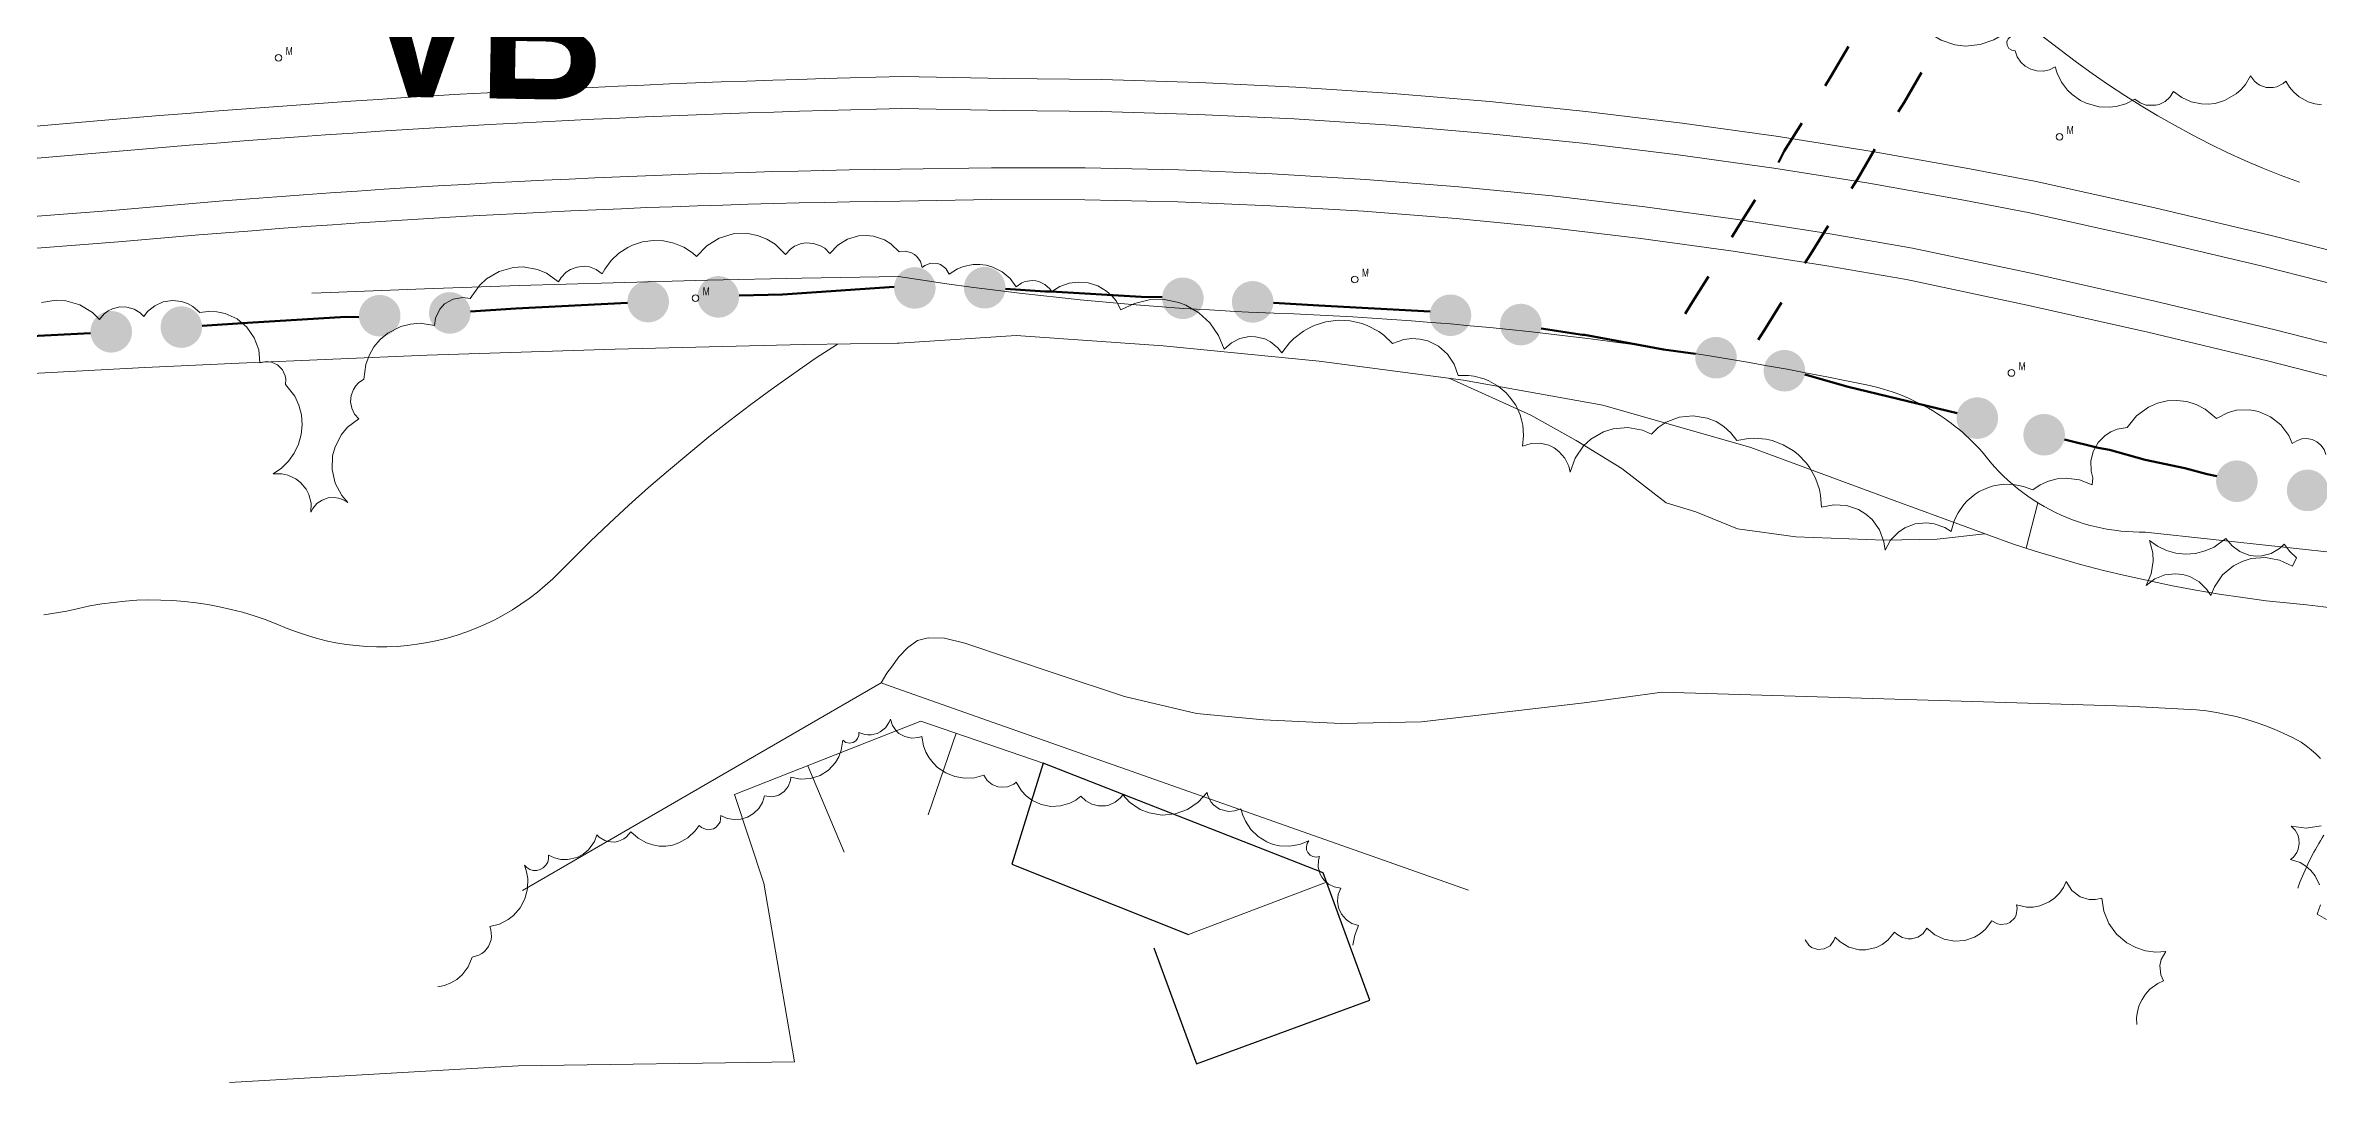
# Model space of a CAD drawing. Header units: metres. Extents: x -208 to 1512, y -277 to 123.
# Drawn here: x 765.9 to 868.2, y -115.1 to -68.4 of the extents above; entities that cross this region are included whole.
import ezdxf
from ezdxf.enums import TextEntityAlignment as Align

# ---------------------------------------------------------------- set-up
doc = ezdxf.new("R2010")
doc.units = ezdxf.units.M
doc.header["$MEASUREMENT"] = 0
for name, color, linetype in [('740_WienGV_Flwd-Bebauungsplan', 7, 'Continuous'), ('740_WienGV_Flwd-Bebauungsplan Text', 7, 'Continuous'), ('740_WienGV_L_Baum_ -gruppen_ Grünflächen', 7, 'Continuous'), ('740_WienGV_L_Böschungskante', 7, 'Continuous'), ('740_WienGV_L_Gebäude', 7, 'Continuous'), ('740_WienGV_L_Mast', 7, 'Continuous'), ('740_WienGV_L_Mauer_Sockel', 7, 'Continuous'), ('740_WienGV_T_Straßen_ Gehsteige_ Schienen', 7, 'Continuous')]:
    doc.layers.add(name, color=color, linetype=linetype)
doc.styles.add('ERSTELLTER_STIL_14', font='arial.ttf', dxfattribs={"width": 0.945986})
doc.styles.add('ERSTELLTER_STIL_2', font='arial.ttf', dxfattribs={"width": 0.75})

# ---------------------------------------------------------------- blocks, each defined once
blk = doc.blocks.new('LO00130[550]_5', base_point=(795.14, -79.79))
at = {"layer": '740_WienGV_L_Mast', "color": 252, "linetype": 'Continuous', "lineweight": 13, "true_color": 0x949494}
blk.add_circle((795.14, -79.79), 0.15, dxfattribs=at)
at = {"layer": '740_WienGV_L_Mast', "color": 252, "lineweight": 13, "true_color": 0x949494, "style": 'ERSTELLTER_STIL_2'}
blk.add_attdef('M', text='', height=0.36, rotation=358.95, dxfattribs=at).set_placement((795.46, -79.77), align=Align.BOTTOM_LEFT)
blk = doc.blocks.new('LO00130[553]_5', base_point=(776.38, -68.98))
at = {"layer": '740_WienGV_L_Mast', "color": 252, "linetype": 'Continuous', "lineweight": 13, "true_color": 0x949494}
blk.add_circle((776.38, -68.98), 0.15, dxfattribs=at)
at = {"layer": '740_WienGV_L_Mast', "color": 252, "lineweight": 13, "true_color": 0x949494, "style": 'ERSTELLTER_STIL_2'}
blk.add_attdef('M', text='', height=0.36, rotation=358.95, dxfattribs=at).set_placement((776.7, -68.96), align=Align.BOTTOM_LEFT)
blk = doc.blocks.new('LO0013_2A75[1007]_5', base_point=(856.51, -72.53))
at = {"layer": '740_WienGV_L_Mast', "color": 252, "linetype": 'Continuous', "lineweight": 13, "true_color": 0x949494}
blk.add_circle((856.51, -72.53), 0.15, dxfattribs=at)
at = {"layer": '740_WienGV_L_Mast', "color": 252, "lineweight": 13, "true_color": 0x949494, "style": 'ERSTELLTER_STIL_2'}
blk.add_attdef('M', text='', height=0.36, rotation=358.95, dxfattribs=at).set_placement((856.83, -72.51), align=Align.BOTTOM_LEFT)
blk = doc.blocks.new('LO0013_2A75[1008]_5', base_point=(854.35, -83.16))
at = {"layer": '740_WienGV_L_Mast', "color": 252, "linetype": 'Continuous', "lineweight": 13, "true_color": 0x949494}
blk.add_circle((854.35, -83.16), 0.15, dxfattribs=at)
at = {"layer": '740_WienGV_L_Mast', "color": 252, "lineweight": 13, "true_color": 0x949494, "style": 'ERSTELLTER_STIL_2'}
blk.add_attdef('M', text='', height=0.36, rotation=358.95, dxfattribs=at).set_placement((854.67, -83.14), align=Align.BOTTOM_LEFT)
blk = doc.blocks.new('LO0013_2A75[1010]_5', base_point=(824.8, -78.95))
at = {"layer": '740_WienGV_L_Mast', "color": 252, "linetype": 'Continuous', "lineweight": 13, "true_color": 0x949494}
blk.add_circle((824.8, -78.95), 0.15, dxfattribs=at)
at = {"layer": '740_WienGV_L_Mast', "color": 252, "lineweight": 13, "true_color": 0x949494, "style": 'ERSTELLTER_STIL_2'}
blk.add_attdef('M', text='', height=0.36, rotation=358.95, dxfattribs=at).set_placement((825.12, -78.93), align=Align.BOTTOM_LEFT)

msp = doc.modelspace()

# ---------------------------------------------------------------- hatches: boundary and pattern name
at = {"layer": '740_WienGV_Flwd-Bebauungsplan', "linetype": 'Continuous', "lineweight": 0}
for points in [[(805.941, -79.378, 0.4142136), (805.055, -78.396, 0.4142136), (804.074, -79.282, 0.4142136), (804.959, -80.263, 0.4142136)], [(809.087, -79.37, 0.4142136), (808.201, -78.388, 0.4142136), (807.22, -79.274, 0.4142136), (808.105, -80.255, 0.4142136)], [(781.863, -80.519, 0.4142136), (780.868, -79.649, 0.4142136), (779.998, -80.644, 0.4142136), (780.993, -81.514, 0.4142136)], [(785.017, -80.392, 0.4142136), (784.022, -79.522, 0.4142136), (783.151, -80.517, 0.4142136), (784.147, -81.387, 0.4142136)], [(793.943, -79.881, 0.4142136), (792.948, -79.011, 0.4142136), (792.078, -80.006, 0.4142136), (793.073, -80.876, 0.4142136)], [(797.098, -79.669, 0.4142136), (796.103, -78.799, 0.4142136), (795.233, -79.794, 0.4142136), (796.228, -80.664, 0.4142136)], [(818.001, -79.845, 0.4142136), (817.116, -78.863, 0.4142136), (816.134, -79.748, 0.4142136), (817.02, -80.73, 0.4142136)], [(821.144, -80.006, 0.4142136), (820.258, -79.025, 0.4142136), (819.277, -79.91, 0.4142136), (820.162, -80.892, 0.4142136)], [(830.028, -80.735, 0.4142136), (829.285, -79.642, 0.4142136), (828.191, -80.385, 0.4142136), (828.935, -81.478, 0.4142136)], [(769.782, -81.241, 0.4142136), (768.787, -80.371, 0.4142136), (767.917, -81.366, 0.4142136), (768.912, -82.236, 0.4142136)], [(772.937, -81.03, 0.4142136), (771.942, -80.16, 0.4142136), (771.072, -81.155, 0.4142136), (772.067, -82.025, 0.4142136)], [(833.192, -81.153, 0.4142136), (832.449, -80.06, 0.4142136), (831.356, -80.803, 0.4142136), (832.099, -81.896, 0.4142136)], [(841.978, -82.644, 0.4142136), (841.234, -81.551, 0.4142136), (840.141, -82.295, 0.4142136), (840.885, -83.388, 0.4142136)], [(845.054, -83.231, 0.4142136), (844.311, -82.138, 0.4142136), (843.218, -82.881, 0.4142136), (843.961, -83.974, 0.4142136)], [(853.725, -85.407, 0.4142136), (853.037, -84.278, 0.4142136), (851.908, -84.966, 0.4142136), (852.596, -86.094, 0.4142136)], [(856.731, -86.155, 0.4142136), (856.043, -85.026, 0.4142136), (854.915, -85.714, 0.4142136), (855.603, -86.843, 0.4142136)], [(865.403, -88.246, 0.4142136), (864.715, -87.117, 0.4142136), (863.586, -87.805, 0.4142136), (864.274, -88.934, 0.4142136)], [(868.586, -88.658, 0.4142136), (867.898, -87.529, 0.4142136), (866.769, -88.217, 0.4142136), (867.457, -89.346, 0.4142136)]]:
    msp.add_hatch(color=1, dxfattribs=at).paths.add_polyline_path(points)

# ---------------------------------------------------------------- linework, layer by layer
at = {"layer": '740_WienGV_Flwd-Bebauungsplan', "color": 1, "linetype": 'Continuous', "lineweight": 50, "true_color": 0xfb0106}
for points in [[(847.013, -68.478), (846.224, -69.824)], [(846.224, -69.824), (845.962, -70.244)], [(850.307, -69.64), (849.519, -70.986)], [(849.519, -70.986), (849.256, -71.407)], [(844.913, -71.925), (844.126, -73.186)], [(844.126, -73.186), (843.862, -73.692)], [(848.207, -73.088), (847.418, -74.434)], [(847.418, -74.434), (847.156, -74.854)], [(842.812, -75.373), (842.025, -76.634)], [(842.025, -76.634), (841.763, -77.054)], [(846.107, -76.535), (845.32, -77.796)], [(845.32, -77.796), (845.057, -78.217)], [(799.054, -79.619), (797.098, -79.669)], [(804.074, -79.282), (799.054, -79.619)], [(811.124, -79.491), (810.869, -79.486), (809.087, -79.37)], [(816.134, -79.748), (815.199, -79.732), (811.124, -79.491)], [(840.712, -78.82), (839.925, -80.081)], [(779.998, -80.644), (779.403, -80.633), (774.979, -80.896)], [(787.059, -80.258), (785.017, -80.392)], [(792.078, -80.006), (787.059, -80.258)], [(823.182, -80.127), (821.144, -80.006)], [(828.191, -80.385), (823.182, -80.127)], [(839.925, -80.081), (839.663, -80.502)], [(844.006, -79.983), (843.219, -81.244)], [(767.917, -81.366), (762.898, -81.618)], [(774.979, -80.896), (772.937, -81.03)], [(835.142, -81.442), (835.057, -81.44), (833.192, -81.153)], [(840.141, -82.295), (838.7, -82.099), (835.142, -81.442)], [(843.219, -81.244), (842.957, -81.664)], [(846.999, -83.775), (845.054, -83.231)], [(851.908, -84.966), (846.999, -83.775)], [(858.763, -86.616), (858.255, -86.522), (856.731, -86.155)], [(863.586, -87.805), (863.163, -87.713), (862.148, -87.44), (860.37, -87.069), (858.763, -86.616)]]:
    msp.add_lwpolyline(points, dxfattribs=at)
at = {"layer": '740_WienGV_L_Baum_ -gruppen_ Grünflächen', "color": 252, "linetype": 'Continuous', "lineweight": 13, "true_color": 0x949494}
msp.add_line((855.014, -91.04), (855.541, -88.998), dxfattribs=at)
at = {"layer": '740_WienGV_L_Baum_ -gruppen_ Grünflächen', "color": 72, "linetype": 'Continuous', "lineweight": 13, "true_color": 0x69e600}
for p, q in [((869.512, -91.306), (860.377, -90.316)), ((803.915, -98.726), (803.915, -98.725))]:
    msp.add_line(p, q, dxfattribs=at)
for points in [[(855.778, -69.577), (855.494, -69.57), (855.221, -69.496), (854.974, -69.359), (854.767, -69.168), (854.61, -68.933), (854.514, -68.668), (854.361, -68.642), (854.234, -68.554), (854.157, -68.418), (854.146, -68.264), (854.203, -68.12), (854.316, -68.014), (854.16, -67.964), (854.11, -67.81), (853.846, -68.007), (853.561, -68.17), (852.943, -68.388), (852.289, -68.451), (851.8, -68.393), (851.195, -68.188), (850.782, -67.944), (850.311, -67.513), (849.954, -66.984)], [(867.704, -70.957), (867.296, -70.731), (867.059, -70.531), (866.855, -70.295), (866.691, -70.031), (866.571, -70.136), (866.288, -70.281), (866.134, -70.317), (865.817, -70.314), (865.528, -70.217), (865.4, -70.136), (865.284, -70.037), (865.105, -69.792), (864.877, -70.178), (864.683, -70.405), (864.46, -70.604), (863.943, -70.903), (863.513, -71.029), (863.205, -71.063), (862.896, -71.055), (862.441, -70.96), (862.017, -70.771), (861.642, -70.499), (861.482, -70.748), (861.261, -70.945), (860.997, -71.076), (860.853, -71.113), (860.418, -71.109), (860.144, -71.012), (859.905, -70.847), (859.497, -71.049), (859.059, -71.17), (858.757, -71.205), (858.302, -71.184), (857.718, -71.024), (857.451, -70.893), (857.085, -70.636), (856.87, -70.43), (856.6, -70.074), (856.401, -69.674), (856.311, -69.391), (856.057, -69.516), (855.778, -69.577)], [(868.309, -71.097), (868.001, -71.051), (867.704, -70.957)], [(784.235, -79.831), (784.668, -79.759), (784.995, -79.807), (785.413, -79.223), (785.734, -78.921), (786.303, -78.585), (786.939, -78.409), (787.379, -78.388), (788.031, -78.501), (788.437, -78.67), (788.978, -79.05), (789.093, -78.863), (789.323, -78.626), (789.508, -78.505), (789.817, -78.39), (790.145, -78.359), (790.364, -78.387), (790.675, -78.499), (790.945, -78.689), (791.06, -78.482), (791.344, -78.099), (791.69, -77.773), (792.089, -77.512), (792.304, -77.41), (792.757, -77.263), (792.992, -77.221), (793.228, -77.198), (793.704, -77.217), (794.169, -77.319), (794.609, -77.501), (795.009, -77.759), (795.191, -77.912), (795.643, -77.43), (796.206, -77.085), (796.839, -76.897), (797.5, -76.882), (797.932, -76.969), (798.342, -77.131), (798.718, -77.363), (799.191, -77.823), (799.416, -77.582), (799.6, -77.459), (799.906, -77.337), (800.123, -77.303), (800.453, -77.325), (800.765, -77.432), (800.953, -77.548), (801.19, -77.778), (801.542, -77.403), (801.979, -77.134), (802.472, -76.988), (802.813, -76.966), (803.154, -77.004), (803.64, -77.171), (803.932, -77.35), (804.3, -77.709)], [(804.3, -77.709), (804.586, -77.679), (804.865, -77.752), (804.991, -77.824), (805.1, -77.915), (805.263, -78.146), (805.337, -78.418), (805.454, -78.324), (805.733, -78.217), (806.031, -78.229), (806.17, -78.278), (806.404, -78.456), (806.552, -78.71)], [(806.552, -78.71), (806.927, -78.475), (807.201, -78.366), (807.636, -78.279), (807.931, -78.276), (808.224, -78.314), (808.523, -78.401), (808.938, -78.612), (809.294, -78.913), (809.572, -79.286), (809.83, -79.106), (809.977, -79.047), (810.289, -79), (810.447, -79.013), (810.592, -79.047), (810.861, -79.174), (811.081, -79.374), (811.168, -79.495), (811.537, -79.265), (811.947, -79.119), (812.378, -79.065), (812.812, -79.104), (813.242, -79.242), (813.638, -79.477), (813.867, -79.682), (814.063, -79.918), (814.284, -80.322)], [(804.279, -78.819), (799.927, -78.889), (795.685, -78.981), (791.442, -79.094), (787.199, -79.216), (782.946, -79.368), (778.702, -79.53), (777.871, -79.565), (777.87, -79.565)], [(821.18, -80.465), (820.015, -80.414), (819.432, -80.387), (818.267, -80.322), (817.103, -80.249), (815.94, -80.167), (814.777, -80.074), (813.615, -79.973), (812.454, -79.863), (811.361, -79.751), (810.815, -79.691), (809.723, -79.566), (808.632, -79.433), (807.542, -79.292), (806.453, -79.143), (805.366, -78.985), (804.279, -78.819)], [(765.716, -79.979), (766.368, -79.877), (766.808, -79.905), (767.441, -80.092), (768.004, -80.437), (768.32, -80.745), (768.535, -80.494), (768.712, -80.362), (768.909, -80.264), (769.23, -80.184), (769.559, -80.191), (769.877, -80.284), (770.158, -80.457), (770.316, -80.611), (770.487, -80.392), (770.81, -80.129), (771.19, -79.959), (771.601, -79.894), (772.014, -79.94), (772.278, -80.03), (772.52, -80.165), (772.831, -80.442), (773.215, -80.387), (773.602, -80.399), (773.982, -80.48), (774.51, -80.723), (774.956, -81.095), (775.288, -81.57), (775.485, -82.117), (775.532, -82.696), (775.832, -82.641), (776.059, -82.67), (776.335, -82.797), (776.551, -83.012), (776.68, -83.289), (776.707, -83.439), (776.697, -83.668), (777.105, -84.2), (777.295, -84.606), (777.409, -85.039), (777.445, -85.486), (777.403, -85.931), (777.282, -86.363), (777.087, -86.767), (776.825, -87.13), (776.504, -87.441), (776.132, -87.692), (776.532, -87.69), (776.793, -87.747), (777.155, -87.915), (777.367, -88.079), (777.623, -88.387), (777.744, -88.624), (777.843, -89.012), (777.838, -89.412), (777.925, -89.246), (778.107, -89.03), (778.339, -88.87), (778.605, -88.777), (778.886, -88.756), (779.073, -88.784), (779.251, -88.843), (779.492, -88.989), (779.219, -88.671), (778.925, -88.117), (778.786, -87.505), (778.812, -86.878), (778.921, -86.474), (779.213, -85.919), (779.484, -85.6), (779.985, -85.222), (779.798, -85.003), (779.675, -84.743), (779.623, -84.46), (779.648, -84.173), (779.747, -83.903), (779.851, -83.741), (779.982, -83.6), (780.219, -83.438), (780.302, -82.782), (780.451, -82.368), (780.671, -81.986), (780.956, -81.649), (781.295, -81.366), (781.882, -81.065), (782.31, -80.955), (782.749, -80.922), (783.403, -81.017), (783.445, -80.689), (783.629, -80.291), (783.853, -80.048), (784.235, -79.831)], [(814.284, -80.322), (814.891, -80.024), (815.549, -79.867), (816.226, -79.853), (816.89, -79.987), (817.207, -80.108), (817.792, -80.448), (818.289, -80.907), (818.676, -81.463), (818.933, -82.089)], [(818.933, -82.089), (819.251, -81.802), (819.634, -81.608), (820.055, -81.52), (820.341, -81.526), (820.758, -81.626), (821.014, -81.753), (821.349, -82.022), (821.526, -82.246), (821.86, -81.807), (822.054, -81.612), (822.49, -81.276), (822.729, -81.138), (822.979, -81.022), (823.504, -80.857), (824.051, -80.787), (824.601, -80.815), (825.138, -80.938), (825.396, -81.035), (825.882, -81.295), (826.106, -81.456), (826.506, -81.835), (827.016, -81.654), (827.375, -81.611), (827.736, -81.631), (828.087, -81.715), (828.574, -81.952), (828.981, -82.308), (829.28, -82.759), (829.452, -83.272), (829.925, -83.268), (830.161, -83.297), (830.619, -83.416), (830.838, -83.506), (831.249, -83.742), (831.612, -84.047), (831.772, -84.222), (832.043, -84.61), (832.241, -85.04), (832.311, -85.267), (832.361, -85.499), (832.398, -85.97), (832.351, -86.442), (832.738, -86.324), (833.141, -86.311), (833.533, -86.405), (833.775, -86.524), (833.992, -86.683), (834.259, -86.987), (834.435, -87.349), (834.497, -87.611), (834.719, -86.983), (835.097, -86.435), (835.424, -86.133), (836, -85.799), (836.424, -85.666), (837.088, -85.61), (837.743, -85.73), (838.152, -85.905), (838.459, -85.611), (838.811, -85.376), (839.404, -85.148), (840.037, -85.082), (840.663, -85.186), (841.057, -85.344), (841.416, -85.569), (841.731, -85.854), (841.99, -86.19), (842.516, -86.099), (842.785, -86.089), (843.317, -86.138), (843.578, -86.198), (844.078, -86.386), (844.539, -86.659), (844.749, -86.825), (845.122, -87.209), (845.282, -87.424), (845.541, -87.891), (845.714, -88.398), (845.766, -88.661), (845.8, -89.194), (846.359, -89.081), (846.928, -89.117), (847.468, -89.301), (847.793, -89.5), (848.077, -89.753), (848.411, -90.216), (848.611, -90.75), (848.663, -91.127), (848.91, -90.681), (849.263, -90.313), (849.548, -90.125), (850.025, -89.945), (850.533, -89.896), (850.871, -89.938), (851.351, -90.111), (851.639, -90.294), (851.756, -89.855), (851.843, -89.644), (851.948, -89.442), (852.21, -89.071), (852.364, -88.904), (852.713, -88.613), (852.905, -88.493), (853.319, -88.304), (853.537, -88.237), (853.986, -88.163), (854.439, -88.17), (854.886, -88.256), (855.31, -88.419), (855.647, -88.193), (856.017, -88.026), (856.409, -87.925), (856.814, -87.89), (857.417, -87.965), (857.982, -88.189)], [(847.823, -83.687), (846.934, -83.505), (846.043, -83.329), (845.152, -83.158), (844.26, -82.991), (843.366, -82.83), (842.472, -82.673), (841.578, -82.523), (840.681, -82.376), (839.785, -82.235), (838.888, -82.1), (837.989, -81.969), (837.091, -81.843), (836.192, -81.722), (835.292, -81.607), (834.39, -81.496), (833.513, -81.393), (832.635, -81.296), (831.755, -81.203), (830.877, -81.115), (829.997, -81.031), (829.116, -80.952), (828.237, -80.879), (827.356, -80.81), (826.474, -80.746), (825.593, -80.687), (824.711, -80.634), (823.828, -80.583), (822.946, -80.539), (822.063, -80.5), (821.18, -80.465)], [(804.225, -81.808), (799.993, -81.881), (795.76, -81.973), (791.527, -82.086), (787.294, -82.218), (783.061, -82.361), (778.827, -82.533), (774.603, -82.716), (770.369, -82.908), (766.144, -83.131), (761.909, -83.363)], [(804.225, -81.808), (804.305, -81.81), (809.562, -81.476), (816.184, -81.937), (823.203, -82.626), (829.698, -83.485), (835.969, -84.6), (842.625, -86.503), (849.072, -88.891), (854.398, -90.839)], [(853.033, -86.705), (852.893, -86.55), (852.749, -86.399), (852.602, -86.251), (852.452, -86.106), (852.3, -85.964), (852.143, -85.826), (851.983, -85.691), (851.822, -85.559), (851.657, -85.432), (851.489, -85.308), (851.319, -85.187), (851.146, -85.071), (850.971, -84.957), (850.793, -84.848), (850.613, -84.743), (850.438, -84.646), (850.261, -84.552), (850.084, -84.463), (849.903, -84.377), (849.721, -84.294), (849.537, -84.216), (849.352, -84.142), (849.166, -84.071), (848.977, -84.004), (848.788, -83.941), (848.597, -83.882), (848.405, -83.827), (848.212, -83.777), (848.018, -83.729), (847.823, -83.687)], [(857.982, -88.189), (858.007, -87.873), (857.934, -87.579), (857.924, -87.125), (858.034, -86.685), (858.256, -86.289), (858.573, -85.965), (858.826, -85.801), (859.105, -85.683), (859.551, -85.602), (859.97, -85.082), (860.51, -84.69), (860.92, -84.514), (861.353, -84.413), (861.798, -84.389), (862.24, -84.443), (862.666, -84.575), (863.062, -84.779), (863.573, -85.207)], [(863.573, -85.207), (864.1, -84.935), (864.483, -84.835), (865.076, -84.814), (865.465, -84.887), (866.01, -85.122), (866.475, -85.491), (866.826, -85.968), (866.985, -86.331), (867.185, -86.201), (867.41, -86.125), (867.648, -86.108), (867.883, -86.154), (868.097, -86.257), (868.279, -86.41), (868.415, -86.605), (868.498, -86.829)], [(860.377, -90.316), (860.099, -90.317), (859.82, -90.309), (859.542, -90.291), (859.265, -90.266), (858.988, -90.232), (858.713, -90.19), (858.44, -90.139), (858.168, -90.079), (857.897, -90.011), (857.63, -89.935), (857.365, -89.85), (857.102, -89.758), (856.843, -89.657), (856.587, -89.547), (856.334, -89.43), (856.076, -89.302), (855.822, -89.164), (855.574, -89.019), (855.33, -88.865), (855.092, -88.704), (854.858, -88.535), (854.63, -88.358), (854.407, -88.175), (854.192, -87.984), (853.981, -87.787), (853.778, -87.583), (853.581, -87.373), (853.392, -87.156), (853.209, -86.933), (853.033, -86.705)], [(870.462, -94.014), (869.884, -93.904), (869.136, -93.78), (868.388, -93.676), (867.63, -93.582), (866.871, -93.508), (865.813, -93.399), (864.755, -93.259), (863.698, -93.1), (862.651, -92.921), (861.604, -92.732), (860.558, -92.512), (859.522, -92.283), (858.486, -92.034), (857.461, -91.766), (856.436, -91.477), (855.412, -91.168), (854.398, -90.839)], [(860.557, -90.698), (860.706, -91.247), (860.727, -91.626), (860.638, -92.188), (860.41, -92.709), (860.802, -92.418), (861.255, -92.24), (861.739, -92.187), (862.061, -92.223), (862.374, -92.316), (862.799, -92.553), (863.147, -92.894), (863.324, -93.166), (863.487, -92.769), (863.854, -92.242), (864.347, -91.829), (864.729, -91.632), (865.139, -91.505), (865.779, -91.454), (866.411, -91.574), (866.99, -91.853), (867.18, -91.471)], [(867.18, -91.471), (866.875, -91.192), (866.629, -90.859), (866.415, -91.055), (866.036, -91.272), (865.615, -91.381), (865.323, -91.391), (865.036, -91.348), (864.629, -91.194), (864.276, -90.937), (864.004, -90.597), (863.466, -90.985), (863.06, -91.163), (862.63, -91.27), (862.188, -91.301), (861.748, -91.258), (861.321, -91.14), (860.921, -90.952), (860.557, -90.698)], [(803.915, -98.725), (803.859, -98.866), (803.688, -99.116), (803.452, -99.305), (803.315, -99.371), (803.037, -99.437), (802.894, -99.439), (802.753, -99.422), (802.483, -99.329), (802.482, -99.465), (802.435, -99.594), (802.351, -99.7), (802.237, -99.774), (802.071, -99.808), (801.905, -99.774), (801.767, -99.676), (801.7, -100.13), (801.592, -100.416), (801.437, -100.68), (801.126, -101.017), (800.745, -101.261), (800.317, -101.4), (799.867, -101.429), (799.426, -101.344), (799.409, -101.485), (799.311, -101.753), (799.136, -101.976), (798.883, -102.144), (798.73, -102.196), (798.57, -102.22), (798.25, -102.182), (798.151, -102.483), (797.982, -102.751), (797.755, -102.972), (797.482, -103.133), (797.185, -103.224), (796.875, -103.243), (796.569, -103.19), (796.284, -103.066), (796.25, -103.357), (796.074, -103.59), (795.947, -103.664), (795.67, -103.703), (795.409, -103.604), (795.305, -103.509), (795.128, -103.757), (794.794, -104.07), (794.395, -104.295), (794.103, -104.389), (793.801, -104.435), (793.508, -104.434), (793.219, -104.387), (792.941, -104.297)], [(804.294, -99.366), (804.182, -99.263), (804.007, -99.014), (803.915, -98.726)], [(816.135, -103.042), (815.557, -102.949), (815.149, -102.786), (814.665, -102.457), (814.364, -102.138), (814.266, -102.261), (814.025, -102.461), (813.739, -102.591), (813.586, -102.626), (813.275, -102.634), (812.974, -102.559), (812.704, -102.409), (812.482, -102.193), (812.248, -102.37), (811.989, -102.508), (811.566, -102.632), (811.126, -102.653), (810.686, -102.567), (810.269, -102.37), (810.023, -102.182), (809.812, -101.956), (809.574, -101.56), (809.456, -101.651), (809.185, -101.769), (808.889, -101.794), (808.743, -101.77), (808.483, -101.663), (808.269, -101.481), (808.119, -101.243), (807.692, -101.362), (807.248, -101.385), (806.811, -101.313), (806.399, -101.148), (806.035, -100.901), (805.826, -100.696), (805.648, -100.463), (805.506, -100.207), (805.402, -99.933), (805.321, -99.501), (805.174, -99.551), (804.864, -99.58), (804.561, -99.515), (804.294, -99.366)], [(824.72, -108.89), (824.805, -108.439), (824.978, -108.013), (824.674, -107.915), (824.535, -107.835), (824.409, -107.737), (824.202, -107.493), (824.074, -107.209), (824.027, -106.91), (824.059, -106.61), (824.169, -106.328), (823.883, -106.275), (823.622, -106.147), (823.405, -105.953), (823.32, -105.835), (823.244, -105.694), (823.161, -105.385), (823.173, -105.065), (823.214, -104.91), (823.068, -104.937), (822.92, -104.913), (822.79, -104.84), (822.691, -104.73), (822.636, -104.599), (822.626, -104.457), (822.66, -104.32), (822.737, -104.201), (822.318, -104.372), (821.872, -104.448), (821.419, -104.427), (821.125, -104.359), (820.843, -104.25), (820.458, -104.013), (820.132, -103.699), (819.882, -103.323), (819.762, -103.047), (819.683, -102.755), (819.414, -102.858), (819.128, -102.884), (818.713, -102.774), (818.452, -102.588), (818.346, -102.467), (818.197, -102.183), (818.156, -102.027), (817.764, -102.466), (817.275, -102.794), (816.721, -102.99), (816.135, -103.042)], [(792.941, -104.297), (792.555, -104.086), (792.23, -103.792), (792.038, -104.025), (791.918, -104.116), (791.641, -104.233), (791.491, -104.258), (791.196, -104.236), (791.055, -104.191), (790.802, -104.038), (790.697, -103.934), (790.593, -104.225), (790.327, -104.605), (790.089, -104.803), (789.814, -104.947), (789.382, -105.046), (789.086, -105.037), (788.799, -104.97), (788.53, -104.845), (788.53, -105.007), (788.488, -105.164), (788.405, -105.303), (788.289, -105.416), (788.147, -105.495), (787.994, -105.532), (787.837, -105.529), (787.687, -105.486), (787.551, -105.407), (787.441, -105.295), (787.542, -105.59), (787.596, -105.897), (787.586, -106.364), (787.467, -106.814), (787.248, -107.221), (786.952, -107.558), (786.715, -107.743), (786.316, -107.947), (785.881, -108.057), (785.931, -108.203), (785.96, -108.508), (785.939, -108.661), (785.828, -108.948), (785.638, -109.183), (785.518, -109.276), (785.386, -109.35), (785.095, -109.432), (784.917, -109.862), (784.637, -110.232), (784.402, -110.435), (784.136, -110.594), (783.847, -110.706), (783.542, -110.767)], [(868.286, -103.532), (867.615, -103.626), (866.944, -103.54), (867.117, -103.716), (867.238, -103.933), (867.285, -104.091), (867.302, -104.338), (867.254, -104.58), (867.187, -104.731), (867.039, -104.93), (866.914, -105.038), (867.343, -105.182), (867.601, -105.338), (867.827, -105.537), (868.016, -105.772), (868.214, -106.179)], [(798.208, -106.112), (799.601, -114.139), (787.166, -114.321), (774.17, -115.073)], [(856.82, -106.026), (856.69, -106.306), (856.513, -106.558), (856.295, -106.776), (856.043, -106.952), (855.621, -107.125), (855.324, -107.178), (855.022, -107.179), (854.58, -107.085), (854.609, -107.234), (854.567, -107.532), (854.498, -107.668), (854.28, -107.876), (854.148, -107.938), (853.861, -107.97), (853.717, -107.941), (853.467, -107.795), (853.189, -108.169), (852.954, -108.373), (852.688, -108.534), (852.247, -108.685), (851.783, -108.718), (851.326, -108.632), (850.906, -108.432), (850.55, -108.132), (850.375, -108.365), (850.26, -108.457), (850.133, -108.53), (849.85, -108.607), (849.708, -108.61), (849.431, -108.549), (849.188, -108.405), (849.087, -108.305), (848.791, -108.667), (848.541, -108.857), (848.262, -108.997), (847.805, -109.102), (847.493, -109.099), (847.041, -108.985), (846.637, -108.751), (846.412, -108.536), (846.366, -108.679), (846.191, -108.92), (845.931, -109.066), (845.634, -109.092), (845.353, -108.992), (845.235, -108.899), (845.07, -108.651)], [(859.989, -112.46), (859.983, -112.168), (860.02, -111.879), (860.102, -111.599), (860.225, -111.335), (860.387, -111.094), (860.584, -110.88), (860.935, -110.621), (861.198, -110.497), (861.07, -110.236), (861.022, -109.804), (861.084, -109.533), (861.303, -109.179), (860.842, -109.204), (860.384, -109.145), (859.946, -109.004), (859.54, -108.784), (859.081, -108.393), (858.734, -107.915), (858.508, -107.369), (858.416, -106.786), (858.138, -106.842), (857.854, -106.836), (857.447, -106.713), (857.069, -106.428), (856.82, -106.026)], [(868.263, -107.074), (868.112, -107.499), (868.521, -107.736)]]:
    msp.add_lwpolyline(points, dxfattribs=at)
at = {"layer": '740_WienGV_L_Böschungskante', "color": 252, "linetype": 'Continuous', "lineweight": 13, "true_color": 0x949494}
for points in [[(854.71, -67.227), (857.275, -69.178), (857.986, -69.691), (858.717, -70.195), (859.448, -70.678), (860.189, -71.142), (860.941, -71.596), (861.713, -72.03), (862.486, -72.444), (863.269, -72.849), (864.062, -73.233), (864.855, -73.598), (865.669, -73.943), (866.483, -74.268), (867.308, -74.573)], [(801.53, -81.855), (801.523, -81.859), (800.531, -82.511), (799.559, -83.183), (798.586, -83.875), (797.633, -84.578), (796.679, -85.301), (795.746, -86.034), (794.832, -86.777), (793.918, -87.54), (793.024, -88.314), (792.139, -89.108), (791.264, -89.912), (790.399, -90.736), (789.553, -91.571), (788.718, -92.416), (788.382, -92.72), (788.027, -93.013), (787.661, -93.297), (787.286, -93.56), (786.902, -93.803), (786.508, -94.036), (786.103, -94.258), (785.69, -94.451), (785.266, -94.633), (784.843, -94.805), (784.411, -94.947), (783.968, -95.079), (783.526, -95.191), (783.074, -95.283), (782.623, -95.355), (782.162, -95.416), (781.711, -95.458), (781.25, -95.47), (780.79, -95.471), (780.331, -95.453), (779.871, -95.414), (779.422, -95.366), (778.963, -95.288), (778.515, -95.199), (778.067, -95.081), (777.629, -94.953), (777.192, -94.805), (776.765, -94.647), (776.278, -94.438), (775.782, -94.249), (775.275, -94.08), (774.758, -93.92), (774.25, -93.791), (773.722, -93.671), (773.204, -93.572), (772.675, -93.492), (772.146, -93.432), (771.607, -93.393), (771.077, -93.373), (770.547, -93.363), (770.007, -93.383), (769.476, -93.423), (768.945, -93.474), (768.424, -93.544), (767.892, -93.635), (767.37, -93.755), (766.857, -93.876), (765.824, -94.037)], [(853.159, -90.386), (853.156, -90.386), (851.011, -90.637), (848.619, -90.683), (844.652, -90.521), (842.028, -90.162), (840.151, -89.408), (838.809, -89.003), (836.827, -87.457), (834.769, -86.199), (832.73, -85.061), (829.08, -83.404)], [(868.253, -100.505), (868.056, -100.301), (867.84, -100.107), (867.613, -99.923), (867.386, -99.759), (866.99, -99.551), (866.584, -99.354), (866.167, -99.176), (865.75, -99.009), (865.322, -98.861), (864.895, -98.733), (864.457, -98.615), (864.018, -98.517), (863.57, -98.429), (863.131, -98.361), (862.682, -98.312), (859.575, -98.145), (838.633, -97.511), (835.123, -97.987), (827.806, -98.853), (824.184, -98.917), (820.697, -98.763), (817.681, -98.478), (814.435, -97.708), (811.373, -96.682), (807.258, -95.316), (806.342, -95.079), (805.602, -95.076), (805.129, -95.197), (804.694, -95.499), (804.286, -95.922), (803.957, -96.386)], [(803.957, -96.386), (803.752, -96.662), (803.494, -97.097)]]:
    msp.add_lwpolyline(points, dxfattribs=at)
at = {"layer": '740_WienGV_L_Gebäude', "color": 252, "linetype": 'Continuous', "lineweight": 13, "true_color": 0x949494}
msp.add_line((817.328, -108.414), (823.534, -106.06), dxfattribs=at)
at = {"layer": '740_WienGV_L_Gebäude', "color": 7, "linetype": 'Continuous', "lineweight": 25}
for points in [[(823.381, -105.643), (810.789, -100.702), (809.366, -105.246), (817.328, -108.414)], [(815.762, -109.014), (817.683, -114.23), (825.487, -111.363), (823.381, -105.643)]]:
    msp.add_lwpolyline(points, dxfattribs=at)
at = {"layer": '740_WienGV_L_Mauer_Sockel', "color": 252, "linetype": 'Continuous', "lineweight": 13, "true_color": 0x949494}
for p, q in [((787.351, -106.433), (803.494, -97.097)), ((803.941, -97.256), (803.494, -97.097)), ((829.918, -106.413), (803.941, -97.256))]:
    msp.add_line(p, q, dxfattribs=at)
at = {"layer": '740_WienGV_L_Mauer_Sockel', "color": 252, "linetype": 'Continuous', "lineweight": 13, "true_color": 0x8a8a8a}
for p, q in [((805.606, -103.027), (806.863, -99.353)), ((801.834, -104.718), (800.188, -100.821))]:
    msp.add_line(p, q, dxfattribs=at)
for points in [[(803.903, -99.355), (805.283, -98.811), (810.789, -100.702)], [(798.208, -106.112), (796.901, -102.118), (803.903, -99.355)]]:
    msp.add_lwpolyline(points, dxfattribs=at)
at = {"layer": '740_WienGV_L_Mauer_Sockel', "color": 252, "linetype": 'Continuous', "lineweight": 13, "true_color": 0x949494}
msp.add_lwpolyline([(868.412, -103.939), (868.332, -104.067), (868.254, -104.195), (868.177, -104.325), (868.102, -104.455), (868.029, -104.586), (867.956, -104.718), (867.886, -104.851), (867.818, -104.985), (867.75, -105.119), (867.686, -105.252), (867.623, -105.385), (867.563, -105.519), (867.503, -105.653), (867.445, -105.789), (867.389, -105.925), (867.334, -106.061), (867.281, -106.198), (867.23, -106.336)], dxfattribs=at)
at = {"layer": '740_WienGV_T_Straßen_ Gehsteige_ Schienen', "color": 40, "linetype": 'Continuous', "lineweight": 13, "true_color": 0xffaa00}
for p, q in [((753.601, -73.056), (768.559, -71.79)), ((753.723, -74.487), (768.683, -73.221)), ((769.055, -75.834), (753.938, -76.967)), ((769.183, -77.262), (754.076, -78.396))]:
    msp.add_line(p, q, dxfattribs=at)
for points in [[(768.559, -71.79), (769.787, -71.684), (771.017, -71.58), (772.247, -71.479), (773.476, -71.38), (774.706, -71.285), (775.936, -71.192), (777.166, -71.103), (778.397, -71.015), (779.628, -70.932), (780.858, -70.85), (782.089, -70.771), (783.32, -70.694), (784.552, -70.622), (785.784, -70.551), (787.015, -70.484), (788.175, -70.423), (789.334, -70.365), (790.494, -70.309), (791.653, -70.254), (792.813, -70.203), (793.973, -70.155), (795.132, -70.109), (796.292, -70.065), (797.453, -70.023), (798.612, -69.984), (799.773, -69.948), (800.934, -69.914), (802.094, -69.883), (803.255, -69.855), (804.444, -69.826)], [(804.444, -69.826), (809.06, -69.914), (813.426, -69.962), (817.791, -70.089), (822.154, -70.296), (826.511, -70.584), (830.862, -70.95), (835.206, -71.395), (839.54, -71.921), (843.864, -72.525), (848.178, -73.208), (852.475, -73.97), (855.47, -74.549)], [(768.683, -73.221), (769.909, -73.114), (771.135, -73.01), (772.363, -72.91), (773.589, -72.812), (774.815, -72.717), (776.042, -72.624), (777.27, -72.535), (778.497, -72.447), (779.724, -72.364), (780.952, -72.283), (782.179, -72.205), (783.408, -72.128), (784.636, -72.056), (785.864, -71.985), (787.093, -71.918), (788.248, -71.857), (789.406, -71.798), (790.563, -71.742), (791.718, -71.689), (792.876, -71.639), (794.031, -71.59), (795.188, -71.544), (796.346, -71.5), (797.503, -71.458), (798.66, -71.42), (799.817, -71.383), (800.974, -71.349), (802.131, -71.318), (803.29, -71.289), (804.418, -71.264)], [(804.418, -71.264), (809.058, -71.35), (813.398, -71.398), (817.736, -71.524), (822.071, -71.731), (826.403, -72.016), (830.728, -72.379), (835.045, -72.823), (839.354, -73.346), (843.652, -73.946), (847.94, -74.624), (852.213, -75.382), (855.178, -75.955)], [(769.055, -75.834), (770.26, -75.726), (771.467, -75.62), (772.673, -75.518), (773.88, -75.419), (775.087, -75.324), (776.294, -75.231), (777.501, -75.141), (778.71, -75.056), (779.918, -74.973), (781.126, -74.894), (782.334, -74.817), (783.543, -74.744), (784.752, -74.674), (785.961, -74.607), (787.17, -74.544), (788.314, -74.487), (789.459, -74.433), (790.603, -74.381), (791.748, -74.332), (792.893, -74.286), (794.038, -74.244), (795.182, -74.204), (796.328, -74.166), (797.472, -74.132), (798.618, -74.1), (799.764, -74.072), (800.909, -74.046), (802.055, -74.024), (803.199, -74.004), (804.368, -73.987)], [(804.368, -73.986), (808.459, -73.921), (812.669, -73.933), (816.879, -74.025), (821.087, -74.197), (825.29, -74.449), (829.487, -74.781), (833.678, -75.192), (837.86, -75.682), (842.032, -76.252), (846.191, -76.901), (849.899, -77.548)], [(855.47, -74.549), (860.742, -75.719), (865.982, -76.964), (871.202, -78.284), (876.405, -79.682), (881.586, -81.153), (886.742, -82.7), (890.321, -83.821)], [(769.183, -77.262), (770.386, -77.154), (771.588, -77.05), (772.792, -76.949), (773.995, -76.85), (775.198, -76.755), (776.402, -76.662), (777.605, -76.574), (778.81, -76.488), (780.014, -76.405), (781.219, -76.326), (782.424, -76.249), (783.628, -76.176), (784.832, -76.107), (786.038, -76.041), (787.244, -75.977), (788.384, -75.92), (789.525, -75.866), (790.665, -75.815), (791.807, -75.766), (792.948, -75.72), (794.089, -75.678), (795.23, -75.638), (796.372, -75.601), (797.514, -75.567), (798.656, -75.535), (799.798, -75.507), (800.939, -75.481), (802.082, -75.459), (803.223, -75.439), (804.342, -75.422)], [(804.342, -75.423), (808.469, -75.357), (812.651, -75.369), (816.835, -75.46), (821.015, -75.632), (825.19, -75.882), (829.36, -76.211), (833.524, -76.619), (837.679, -77.107), (841.824, -77.673), (845.957, -78.316), (849.628, -78.957)], [(855.178, -75.955), (860.42, -77.119), (865.64, -78.358), (870.841, -79.674), (876.021, -81.065), (881.182, -82.532), (886.321, -84.072), (889.892, -85.192)], [(849.899, -77.548), (855.371, -78.696), (860.807, -79.919), (866.224, -81.219), (871.621, -82.598), (876.999, -84.055), (882.354, -85.589), (887.686, -87.199), (889.487, -87.761)], [(849.628, -78.957), (855.065, -80.099), (860.481, -81.317), (865.878, -82.613), (871.256, -83.988), (876.613, -85.438), (881.949, -86.965), (887.265, -88.571), (889.06, -89.132), (889.062, -89.133)]]:
    msp.add_lwpolyline(points, dxfattribs=at)

# ---------------------------------------------------------------- block references
at = {"layer": '740_WienGV_L_Mast', "color": 252, "linetype": 'Continuous', "lineweight": 13, "true_color": 0x949494}
ref = msp.add_blockref('LO00130[553]_5', (776.38, -68.984), dxfattribs=at)
ref.add_attrib('M', 'M', dxfattribs={"color": 252, "lineweight": 13, "true_color": 0x949494, "height": 0.36, "rotation": 358.95, "style": 'ERSTELLTER_STIL_2', "width": 0.75}).set_placement((776.697, -68.963), align=Align.BOTTOM_LEFT)
ref = msp.add_blockref('LO0013_2A75[1007]_5', (856.513, -72.535), dxfattribs=at)
ref.add_attrib('M', 'M', dxfattribs={"color": 252, "lineweight": 13, "true_color": 0x949494, "height": 0.36, "rotation": 358.95, "style": 'ERSTELLTER_STIL_2', "width": 0.75}).set_placement((856.83, -72.514), align=Align.BOTTOM_LEFT)
ref = msp.add_blockref('LO0013_2A75[1010]_5', (824.8, -78.955), dxfattribs=at)
ref.add_attrib('M', 'M', dxfattribs={"color": 252, "lineweight": 13, "true_color": 0x949494, "height": 0.36, "rotation": 358.95, "style": 'ERSTELLTER_STIL_2', "width": 0.75}).set_placement((825.118, -78.934), align=Align.BOTTOM_LEFT)
ref = msp.add_blockref('LO00130[550]_5', (795.14, -79.792), dxfattribs=at)
ref.add_attrib('M', 'M', dxfattribs={"color": 252, "lineweight": 13, "true_color": 0x949494, "height": 0.36, "rotation": 358.95, "style": 'ERSTELLTER_STIL_2', "width": 0.75}).set_placement((795.457, -79.771), align=Align.BOTTOM_LEFT)
ref = msp.add_blockref('LO0013_2A75[1008]_5', (854.348, -83.157), dxfattribs=at)
ref.add_attrib('M', 'M', dxfattribs={"color": 252, "lineweight": 13, "true_color": 0x949494, "height": 0.36, "rotation": 358.95, "style": 'ERSTELLTER_STIL_2', "width": 0.75}).set_placement((854.665, -83.136), align=Align.BOTTOM_LEFT)

# ---------------------------------------------------------------- texts
at = {"layer": '740_WienGV_Flwd-Bebauungsplan Text', "color": 1, "linetype": 'Continuous', "lineweight": 0, "insert": (780.173, -70.704), "char_height": 5.88601, "attachment_point": 7, "rotation": 358.99413, "style": 'ERSTELLTER_STIL_14'}
msp.add_mtext('\\A1;{\\pql;\\fArial|b1|i0|c0|p0;\\W0.945986;VB}', dxfattribs=at)

doc.saveas('drawing.dxf')
